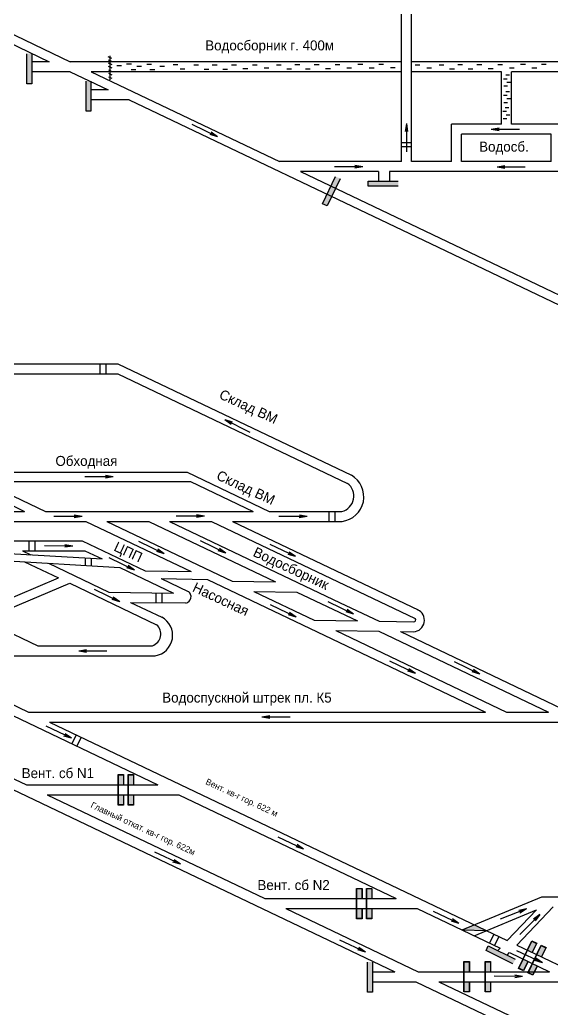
# Model space of a CAD drawing. Header units: millimetres. Extents: x -1405 to 845, y -571 to 479.
# Drawn here: x -355.6 to -142.2, y -318.7 to 77.7 of the extents above; entities that cross this region are included whole.
import ezdxf

# ---------------------------------------------------------------- set-up
doc = ezdxf.new("R2010")
doc.units = ezdxf.units.MM
for name, color, linetype in [('Двери', 7, 'Continuous'), ('Перемычки', 7, 'Continuous'), ('Струя', 7, 'Continuous')]:
    doc.layers.add(name, color=color, linetype=linetype)

msp = doc.modelspace()

# ---------------------------------------------------------------- hatches: boundary and pattern name
msp.add_hatch(color=256).paths.add_polyline_path([(-173.37, -284.9), (-178.34, -286.97), (-168.52, -287.22)])
h = msp.add_hatch(color=256)
h.paths.add_polyline_path([(-168.83, -295.19), (-165.16, -297.02), (-165.11, -296.93), (-168.69, -295.15), (-167.8, -293.35), (-164.22, -295.13), (-164.18, -295.05), (-167.85, -293.22)])
h.paths.add_polyline_path([(-165.11, -296.93), (-165.16, -297.02), (-157.9, -300.62), (-156.92, -298.65), (-164.18, -295.05), (-164.22, -295.13), (-157.06, -298.7), (-157.95, -300.49)])
h = msp.add_hatch(color=3)
h.paths.add_polyline_path([(-167.8, -293.35), (-168.69, -295.15), (-165.11, -296.93), (-164.22, -295.13)])
h.paths.add_polyline_path([(-161.53, -298.71), (-160.64, -296.91), (-164.22, -295.13), (-165.11, -296.93)])
h.paths.add_polyline_path([(-161.53, -298.71), (-157.95, -300.49), (-157.06, -298.7), (-160.64, -296.91)])
at = {"layer": 'Двери'}
h = msp.add_hatch(color=256, dxfattribs=at)
h.paths.add_polyline_path([(-313.98, -228.82), (-313.98, -224.72), (-316.18, -224.72), (-316.18, -228.82), (-316.08, -228.82), (-316.08, -224.82), (-314.08, -224.82), (-314.08, -228.82)])
h.paths.add_polyline_path([(-316.08, -232.82), (-316.08, -228.82), (-316.18, -228.82), (-316.18, -232.82)])
h.paths.add_polyline_path([(-313.98, -236.92), (-313.98, -232.82), (-314.08, -232.82), (-314.08, -236.82), (-316.08, -236.82), (-316.08, -232.82), (-316.18, -232.82), (-316.18, -236.92)])
h = msp.add_hatch(color=3, dxfattribs=at)
h.paths.add_polyline_path([(-314.08, -224.82), (-316.08, -224.82), (-316.08, -228.82), (-314.08, -228.82)])
h.paths.add_polyline_path([(-316.08, -236.82), (-314.08, -236.82), (-314.08, -232.82), (-316.08, -232.82)])
h = msp.add_hatch(color=256, dxfattribs=at)
h.paths.add_polyline_path([(-309.98, -228.82), (-309.98, -224.72), (-312.18, -224.72), (-312.18, -228.82), (-312.08, -228.82), (-312.08, -224.82), (-310.08, -224.82), (-310.08, -228.82)])
h.paths.add_polyline_path([(-312.08, -232.82), (-312.08, -228.82), (-312.18, -228.82), (-312.18, -232.82)])
h.paths.add_polyline_path([(-309.98, -236.92), (-309.98, -232.82), (-310.08, -232.82), (-310.08, -236.82), (-312.08, -236.82), (-312.08, -232.82), (-312.18, -232.82), (-312.18, -236.92)])
h = msp.add_hatch(color=3, dxfattribs=at)
h.paths.add_polyline_path([(-310.08, -224.82), (-312.08, -224.82), (-312.08, -228.82), (-310.08, -228.82)])
h.paths.add_polyline_path([(-312.08, -236.82), (-310.08, -236.82), (-310.08, -232.82), (-312.08, -232.82)])
h = msp.add_hatch(color=256, dxfattribs=at)
h.paths.add_polyline_path([(-218.43, -274.39), (-218.43, -270.29), (-220.63, -270.29), (-220.63, -274.39), (-220.53, -274.39), (-220.53, -270.39), (-218.53, -270.39), (-218.53, -274.39)])
h.paths.add_polyline_path([(-220.53, -278.39), (-220.53, -274.39), (-220.63, -274.39), (-220.63, -278.39)])
h.paths.add_polyline_path([(-218.43, -282.49), (-218.43, -278.39), (-218.53, -278.39), (-218.53, -282.39), (-220.53, -282.39), (-220.53, -278.39), (-220.63, -278.39), (-220.63, -282.49)])
h = msp.add_hatch(color=3, dxfattribs=at)
h.paths.add_polyline_path([(-218.53, -270.39), (-220.53, -270.39), (-220.53, -274.39), (-218.53, -274.39)])
h.paths.add_polyline_path([(-220.53, -282.39), (-218.53, -282.39), (-218.53, -278.39), (-220.53, -278.39)])
h = msp.add_hatch(color=256, dxfattribs=at)
h.paths.add_polyline_path([(-214.43, -274.39), (-214.43, -270.29), (-216.63, -270.29), (-216.63, -274.39), (-216.53, -274.39), (-216.53, -270.39), (-214.53, -270.39), (-214.53, -274.39)])
h.paths.add_polyline_path([(-216.53, -278.39), (-216.53, -274.39), (-216.63, -274.39), (-216.63, -278.39)])
h.paths.add_polyline_path([(-214.43, -282.49), (-214.43, -278.39), (-214.53, -278.39), (-214.53, -282.39), (-216.53, -282.39), (-216.53, -278.39), (-216.63, -278.39), (-216.63, -282.49)])
h = msp.add_hatch(color=3, dxfattribs=at)
h.paths.add_polyline_path([(-214.53, -270.39), (-216.53, -270.39), (-216.53, -274.39), (-214.53, -274.39)])
h.paths.add_polyline_path([(-216.53, -282.39), (-214.53, -282.39), (-214.53, -278.39), (-216.53, -278.39)])
h = msp.add_hatch(color=256, dxfattribs=at)
h.paths.add_polyline_path([(-150.17, -295.97), (-148.4, -292.27), (-150.39, -291.32), (-152.15, -295.02), (-152.06, -295.07), (-150.34, -291.46), (-148.54, -292.32), (-150.26, -295.93)])
h.paths.add_polyline_path([(-153.79, -298.68), (-152.06, -295.07), (-152.15, -295.02), (-153.88, -298.63)])
h.paths.add_polyline_path([(-153.65, -303.28), (-151.89, -299.58), (-151.98, -299.54), (-153.7, -303.15), (-155.51, -302.29), (-153.79, -298.68), (-153.88, -298.63), (-155.64, -302.34)])
h = msp.add_hatch(color=3, dxfattribs=at)
h.paths.add_polyline_path([(-148.54, -292.32), (-150.34, -291.46), (-152.06, -295.07), (-150.26, -295.93)])
h.paths.add_polyline_path([(-155.51, -302.29), (-153.7, -303.15), (-151.98, -299.54), (-153.79, -298.68)])
h = msp.add_hatch(color=256, dxfattribs=at)
h.paths.add_polyline_path([(-146.43, -297.76), (-144.66, -294.05), (-146.65, -293.11), (-148.41, -296.81), (-148.32, -296.85), (-146.6, -293.24), (-144.79, -294.1), (-146.52, -297.71)])
h.paths.add_polyline_path([(-150.04, -300.46), (-148.32, -296.85), (-148.41, -296.81), (-150.13, -300.42)])
h.paths.add_polyline_path([(-149.91, -305.07), (-148.15, -301.37), (-148.24, -301.32), (-149.96, -304.93), (-151.77, -304.07), (-150.04, -300.46), (-150.13, -300.42), (-151.9, -304.12)])
h = msp.add_hatch(color=3, dxfattribs=at)
h.paths.add_polyline_path([(-144.79, -294.1), (-146.6, -293.24), (-148.32, -296.85), (-146.52, -297.71)])
h.paths.add_polyline_path([(-151.77, -304.07), (-149.96, -304.93), (-148.24, -301.32), (-150.04, -300.46)])
h = msp.add_hatch(color=256, dxfattribs=at)
h.paths.add_polyline_path([(-175.4, -303.69), (-175.4, -299.59), (-177.6, -299.59), (-177.6, -303.69), (-177.5, -303.69), (-177.5, -299.69), (-175.5, -299.69), (-175.5, -303.69)])
h.paths.add_polyline_path([(-177.5, -307.69), (-177.5, -303.69), (-177.6, -303.69), (-177.6, -307.69)])
h.paths.add_polyline_path([(-175.4, -311.79), (-175.4, -307.69), (-175.5, -307.69), (-175.5, -311.69), (-177.5, -311.69), (-177.5, -307.69), (-177.6, -307.69), (-177.6, -311.79)])
h = msp.add_hatch(color=3, dxfattribs=at)
h.paths.add_polyline_path([(-175.5, -299.69), (-177.5, -299.69), (-177.5, -303.69), (-175.5, -303.69)])
h.paths.add_polyline_path([(-177.5, -311.69), (-175.5, -311.69), (-175.5, -307.69), (-177.5, -307.69)])
h = msp.add_hatch(color=256, dxfattribs=at)
h.paths.add_polyline_path([(-166.88, -303.69), (-166.88, -299.59), (-169.08, -299.59), (-169.08, -303.69), (-168.98, -303.69), (-168.98, -299.69), (-166.98, -299.69), (-166.98, -303.69)])
h.paths.add_polyline_path([(-168.98, -307.69), (-168.98, -303.69), (-169.08, -303.69), (-169.08, -307.69)])
h.paths.add_polyline_path([(-166.88, -311.79), (-166.88, -307.69), (-166.98, -307.69), (-166.98, -311.69), (-168.98, -311.69), (-168.98, -307.69), (-169.08, -307.69), (-169.08, -311.79)])
h = msp.add_hatch(color=3, dxfattribs=at)
h.paths.add_polyline_path([(-166.98, -299.69), (-168.98, -299.69), (-168.98, -303.69), (-166.98, -303.69)])
h.paths.add_polyline_path([(-168.98, -311.69), (-166.98, -311.69), (-166.98, -307.69), (-168.98, -307.69)])
at = {"layer": 'Перемычки'}
h = msp.add_hatch(color=256, dxfattribs=at)
h.paths.add_polyline_path([(-350.64, 51.91), (-350.64, 56.01), (-350.74, 56.01), (-350.74, 52.01), (-352.74, 52.01), (-352.74, 56.01), (-352.84, 56.01), (-352.84, 51.91)])
h.paths.add_polyline_path([(-350.74, 56.01), (-350.64, 56.01), (-350.64, 64.11), (-352.84, 64.11), (-352.84, 56.01), (-352.74, 56.01), (-352.74, 64.01), (-350.74, 64.01)])
h = msp.add_hatch(color=3, dxfattribs=at)
h.paths.add_polyline_path([(-352.74, 52.01), (-350.74, 52.01), (-350.74, 56.01), (-352.74, 56.01)])
h.paths.add_polyline_path([(-350.74, 60.01), (-352.74, 60.01), (-352.74, 56.01), (-350.74, 56.01)])
h.paths.add_polyline_path([(-350.74, 60.01), (-350.74, 64.01), (-352.74, 64.01), (-352.74, 60.01)])
h = msp.add_hatch(color=256, dxfattribs=at)
h.paths.add_polyline_path([(-326.96, 41.03), (-326.96, 45.13), (-327.06, 45.13), (-327.06, 41.13), (-329.06, 41.13), (-329.06, 45.13), (-329.16, 45.13), (-329.16, 41.03)])
h.paths.add_polyline_path([(-327.06, 45.13), (-326.96, 45.13), (-326.96, 53.23), (-329.16, 53.23), (-329.16, 45.13), (-329.06, 45.13), (-329.06, 53.13), (-327.06, 53.13)])
h = msp.add_hatch(color=3, dxfattribs=at)
h.paths.add_polyline_path([(-329.06, 41.13), (-327.06, 41.13), (-327.06, 45.13), (-329.06, 45.13)])
h.paths.add_polyline_path([(-327.06, 49.13), (-329.06, 49.13), (-329.06, 45.13), (-327.06, 45.13)])
h.paths.add_polyline_path([(-327.06, 49.13), (-327.06, 53.13), (-329.06, 53.13), (-329.06, 49.13)])
h = msp.add_hatch(color=256, dxfattribs=at)
h.paths.add_polyline_path([(-232.37, 3.02), (-230.6, 6.72), (-230.7, 6.76), (-232.42, 3.15), (-234.22, 4.01), (-232.5, 7.62), (-232.59, 7.67), (-234.36, 3.97)])
h.paths.add_polyline_path([(-230.7, 6.76), (-230.6, 6.72), (-227.12, 14.03), (-229.1, 14.98), (-232.59, 7.67), (-232.5, 7.62), (-229.06, 14.85), (-227.25, 13.98)])
h = msp.add_hatch(color=3, dxfattribs=at)
h.paths.add_polyline_path([(-234.22, 4.01), (-232.42, 3.15), (-230.7, 6.76), (-232.5, 7.62)])
h.paths.add_polyline_path([(-228.97, 10.37), (-230.78, 11.24), (-232.5, 7.62), (-230.7, 6.76)])
h.paths.add_polyline_path([(-228.97, 10.37), (-227.25, 13.98), (-229.06, 14.85), (-230.78, 11.24)])
h = msp.add_hatch(color=256, dxfattribs=at)
h.paths.add_polyline_path([(-216.06, 10.95), (-211.96, 10.94), (-211.96, 11.04), (-215.96, 11.05), (-215.96, 13.05), (-211.96, 13.04), (-211.96, 13.14), (-216.06, 13.15)])
h.paths.add_polyline_path([(-211.96, 11.04), (-211.96, 10.94), (-203.86, 10.93), (-203.86, 13.13), (-211.96, 13.14), (-211.96, 13.04), (-203.96, 13.03), (-203.96, 11.03)])
h = msp.add_hatch(color=3, dxfattribs=at)
h.paths.add_polyline_path([(-215.96, 13.05), (-215.96, 11.05), (-211.96, 11.04), (-211.96, 13.04)])
h.paths.add_polyline_path([(-207.96, 11.04), (-207.96, 13.04), (-211.96, 13.04), (-211.96, 11.04)])
h.paths.add_polyline_path([(-207.96, 11.04), (-203.96, 11.03), (-203.96, 13.03), (-207.96, 13.04)])
h = msp.add_hatch(color=256, dxfattribs=at)
h.paths.add_polyline_path([(-214.19, -311.97), (-214.19, -307.87), (-214.29, -307.87), (-214.29, -311.87), (-216.29, -311.87), (-216.29, -307.87), (-216.39, -307.87), (-216.39, -311.97)])
h.paths.add_polyline_path([(-214.29, -307.87), (-214.19, -307.87), (-214.19, -299.77), (-216.39, -299.77), (-216.39, -307.87), (-216.29, -307.87), (-216.29, -299.87), (-214.29, -299.87)])
h = msp.add_hatch(color=3, dxfattribs=at)
h.paths.add_polyline_path([(-216.29, -311.87), (-214.29, -311.87), (-214.29, -307.87), (-216.29, -307.87)])
h.paths.add_polyline_path([(-214.29, -303.87), (-216.29, -303.87), (-216.29, -307.87), (-214.29, -307.87)])
h.paths.add_polyline_path([(-214.29, -303.87), (-214.29, -299.87), (-216.29, -299.87), (-216.29, -303.87)])

# ---------------------------------------------------------------- linework, layer by layer
for p, q in [((-202.56, 20.89), (-202.56, 190.8)), ((-198.56, 20.89), (-198.56, 189.97)), ((-377.34, 80.89), (-335.41, 60.89)), ((-377.34, 76.89), (-343.79, 60.89)), ((-343.79, 60.89), (-350.67, 60.89)), ((-202.56, 60.89), (-335.41, 60.89)), ((-320.26, 62.96), (-318.86, 62.35)), ((-320.19, 61.69), (-318.79, 61.08)), ((-320.14, 60.41), (-318.75, 59.8)), ((-319.49, 63.31), (-319.49, 53.67)), ((-312.82, 60.1), (-310.89, 60.1)), ((-304.68, 59.91), (-302.75, 59.91)), ((-294.12, 59.81), (-292.19, 59.81)), ((-285.88, 59.61), (-283.95, 59.61)), ((-278.44, 59.66), (-276.52, 59.66)), ((-270.7, 59.7), (-268.77, 59.7)), ((-262.34, 59.7), (-260.42, 59.7)), ((-252.75, 59.69), (-250.82, 59.69)), ((-245.31, 59.74), (-243.38, 59.74)), ((-237.56, 59.78), (-235.64, 59.78)), ((-229.21, 59.78), (-227.28, 59.78)), ((-220.08, 59.94), (-218.15, 59.94)), ((-211.72, 59.94), (-209.8, 59.94)), ((-118.56, 60.89), (-198.56, 60.89)), ((-197.11, 59.72), (-195.19, 59.72)), ((-187.52, 59.7), (-185.59, 59.7)), ((-180.08, 59.75), (-178.16, 59.75)), ((-172.34, 59.8), (-170.41, 59.8)), ((-163.98, 59.8), (-162.06, 59.8)), ((-154.85, 59.96), (-152.92, 59.96)), ((-146.5, 59.96), (-144.57, 59.96)), ((-335.41, 56.89), (-350.74, 56.89)), ((-335.41, 56.89), (-320.12, 49.6)), ((-202.56, 56.89), (-327.02, 56.89)), ((-327.02, 56.89), (-251.54, 20.89)), ((-320.16, 59.07), (-318.77, 58.46)), ((-320.11, 56.26), (-318.71, 55.65)), ((-320.09, 57.6), (-318.7, 56.99)), ((-316.7, 59.35), (-314.77, 59.35)), ((-311, 57.8), (-309.07, 57.8)), ((-308.7, 59.14), (-306.77, 59.14)), ((-303.43, 57.8), (-301.51, 57.8)), ((-299.48, 59.14), (-297.56, 59.14)), ((-291.34, 57.99), (-289.41, 57.99)), ((-281.7, 57.98), (-279.77, 57.98)), ((-274.28, 57.92), (-272.35, 57.92)), ((-266.16, 58.15), (-264.23, 58.15)), ((-257.66, 58.39), (-255.74, 58.39)), ((-248.57, 58.06), (-246.64, 58.06)), ((-241.14, 57.99), (-239.22, 57.99)), ((-233.03, 58.23), (-231.1, 58.23)), ((-224.53, 58.47), (-222.6, 58.47)), ((-215.54, 58.39), (-213.62, 58.39)), ((-207.04, 58.62), (-205.12, 58.62)), ((-162.56, 56.89), (-198.56, 56.89)), ((-192.43, 58.41), (-190.51, 58.41)), ((-183.34, 58.08), (-181.41, 58.08)), ((-175.92, 58.01), (-173.99, 58.01)), ((-167.8, 58.25), (-165.87, 58.25)), ((-162.56, 35.89), (-162.56, 56.89)), ((-160.75, 55.62), (-159.29, 55.62)), ((-159.3, 58.48), (-157.38, 58.48)), ((-122.56, 56.89), (-158.56, 56.89)), ((-158.56, 35.89), (-158.56, 56.89)), ((-150.31, 58.41), (-148.39, 58.41)), ((-320.11, 54.86), (-318.71, 54.25)), ((-161.7, 54.11), (-160.24, 54.11)), ((-160.34, 52.71), (-158.88, 52.71)), ((-320.12, 49.6), (-326.99, 49.6)), ((-161.55, 51.18), (-160.09, 51.18)), ((-160.81, 49.02), (-159.35, 49.02)), ((-311.73, 45.6), (-327.06, 45.6)), ((-311.73, 45.6), (-187.95, -13.43)), ((-161.76, 47.51), (-160.3, 47.51)), ((-161.61, 44.58), (-160.15, 44.58)), ((-160.4, 46.11), (-158.94, 46.11)), ((-162.01, 41.08), (-160.55, 41.08)), ((-161.06, 42.59), (-159.6, 42.59)), ((-160.65, 39.68), (-159.19, 39.68)), ((-182.56, 20.89), (-182.56, 35.89)), ((-162.56, 35.89), (-182.56, 35.89)), ((-161.87, 38.15), (-160.4, 38.15)), ((-138.56, 35.89), (-158.56, 35.89)), ((-178.56, 20.89), (-178.56, 31.89)), ((-142.56, 31.89), (-178.56, 31.89)), ((-142.56, 20.89), (-142.56, 31.89)), ((-202.56, 20.89), (-251.54, 20.89)), ((-182.56, 20.89), (-198.56, 20.89)), ((-142.56, 20.89), (-178.56, 20.89)), ((-243.15, 16.89), (-178.46, -13.96)), ((-211.79, 16.89), (-243.15, 16.89)), ((-211.79, 16.89), (-211.79, 12.87)), ((-111.77, 16.89), (-207.43, 16.89)), ((-207.43, 16.89), (-207.43, 12.87)), ((-187.95, -13.43), (-20.89, -93.11)), ((-178.46, -13.96), (-20.89, -89.11)), ((-426.56, -60.15), (-316.3, -60.15)), ((-316.3, -60.15), (-222.69, -104.8)), ((-426.56, -64.15), (-316.3, -64.15)), ((-316.3, -64.15), (-224.24, -108.06)), ((-371.77, -103.56), (-288.55, -103.57)), ((-288.55, -103.57), (-255.65, -119.26)), ((-373.3, -109.88), (-353.66, -119.24)), ((-370.32, -107.3), (-287.15, -107.31)), ((-370.32, -107.3), (-345.27, -119.24)), ((-287.15, -107.31), (-262.1, -119.26)), ((-387.64, -119.24), (-353.66, -119.24)), ((-345.27, -119.24), (-262.1, -119.26)), ((-345.27, -119.24), (-295.08, -119.25)), ((-255.65, -119.26), (-226.51, -119.26)), ((-379.25, -123.24), (-329.09, -123.25)), ((-333.05, -123.25), (-329.09, -123.25)), ((-329.09, -123.25), (-286.88, -143.38)), ((-320.7, -123.25), (-270.49, -147.2)), ((-320.7, -123.25), (-303.93, -123.25)), ((-303.93, -123.25), (-253.14, -147.47)), ((-295.54, -123.25), (-227.14, -155.87)), ((-295.54, -123.25), (-278.76, -123.25)), ((-278.76, -123.25), (-197.09, -162.2)), ((-270.37, -123.25), (-195.96, -158.74)), ((-270.37, -123.25), (-226.42, -123.26)), ((-426.56, -132.09), (-322.64, -138.33)), ((-362.87, -131.05), (-330.63, -131.05)), ((-330.63, -131.05), (-305.41, -143.08)), ((-426.56, -135.05), (-315.55, -141.71)), ((-426.56, -135.77), (-348.34, -173.07)), ((-354.48, -135.05), (-351.21, -136.61)), ((-354.48, -135.05), (-329.5, -135.05)), ((-329.5, -135.05), (-322.64, -138.33)), ((-353.72, -139.42), (-340.11, -145.91)), ((-344.13, -139.99), (-319.85, -151.57)), ((-315.55, -141.71), (-294.01, -151.98)), ((-374.62, -160.54), (-340.11, -145.91)), ((-305.41, -143.08), (-286.88, -143.38)), ((-298.9, -146.19), (-288.05, -151.37)), ((-298.9, -146.19), (-280.37, -146.48)), ((-280.37, -146.48), (-168.89, -199.65)), ((-370.11, -162.69), (-335.6, -148.06)), ((-335.6, -148.06), (-300.78, -164.66)), ((-270.49, -147.2), (-253.14, -147.47)), ((-319.85, -151.57), (-294.01, -151.98)), ((-261.84, -151.32), (-244.49, -151.6)), ((-261.84, -151.32), (-237.63, -162.87)), ((-244.49, -151.6), (-220.28, -163.14)), ((-311.18, -155.7), (-289.04, -155.96)), ((-311.18, -155.7), (-298.7, -161.66)), ((-227.14, -155.87), (-211.6, -163.28)), ((-237.63, -162.87), (-220.28, -163.14)), ((-211.6, -163.28), (-197.71, -163.5)), ((-228.98, -166.99), (-211.63, -167.27)), ((-228.98, -166.99), (-160.5, -199.65)), ((-211.63, -167.27), (-143.73, -199.65)), ((-202.95, -167.41), (-197.76, -167.49)), ((-202.95, -167.41), (-135.34, -199.65)), ((-348.34, -173.07), (-302.48, -173.07)), ((-359.81, -177.07), (-301.31, -177.07)), ((-380.81, -185.97), (-352.13, -199.65)), ((-421.17, -196.29), (-352.97, -228.82)), ((-368.46, -196.29), (-300.26, -228.82)), ((-352.13, -199.65), (-168.89, -199.65)), ((-160.5, -199.65), (-143.73, -199.65)), ((-343.74, -203.65), (-130.29, -203.65)), ((-343.74, -203.65), (-160.19, -291.19)), ((-380.1, -220.31), (-205.28, -303.69)), ((-352.97, -228.82), (-300.26, -228.82)), ((-344.58, -232.82), (-291.88, -232.82)), ((-344.58, -232.82), (-257.42, -274.39)), ((-291.88, -232.82), (-204.71, -274.39)), ((-257.42, -274.39), (-204.71, -274.39)), ((-178.34, -286.97), (-146.33, -273.69)), ((-146.33, -273.69), (-96.83, -273.69)), ((-249.03, -278.39), (-196.33, -278.39)), ((-249.03, -278.39), (-195.98, -303.69)), ((-196.33, -278.39), (-163.1, -294.23)), ((-173.49, -289.28), (-148.46, -278.9)), ((-160.19, -291.19), (-148.46, -278.9)), ((-156.39, -293), (-141.77, -277.69)), ((-178.34, -286.97), (-168.52, -287.22)), ((-156.39, -293), (-149.08, -296.49)), ((-164.05, -295.22), (-163.1, -294.23)), ((-160.3, -297.09), (-159.3, -296.05)), ((-159.3, -296.05), (-143.28, -303.69)), ((-149.08, -296.49), (-133.99, -303.69)), ((-214.29, -303.69), (-205.28, -303.69)), ((-195.98, -303.69), (-143.28, -303.69)), ((-214.29, -307.69), (-196.89, -307.69)), ((-196.89, -307.69), (-127.87, -340.6)), ((-187.6, -307.69), (-150.88, -325.2)), ((-187.6, -307.69), (-134.89, -307.69))]:
    msp.add_line(p, q)
at = {"color": 1}
for p, q in [((-202.56, 28.55), (-198.56, 28.55)), ((-202.56, 26.91), (-198.56, 26.91)), ((-323.5, -60.15), (-323.5, -64.15)), ((-321.14, -60.15), (-321.14, -64.15)), ((-231.73, -119.26), (-231.73, -123.26)), ((-229.36, -119.26), (-229.36, -123.26)), ((-352.01, -131.05), (-352.01, -135.05)), ((-349.62, -131.05), (-349.62, -135.05)), ((-329.42, -137.92), (-329.43, -140.87)), ((-327.04, -138.06), (-327.04, -141.02)), ((-301.06, -151.9), (-301.06, -155.9)), ((-298.67, -151.9), (-298.68, -155.9)), ((-333.04, -208.75), (-334.77, -212.36)), ((-330.99, -209.73), (-332.71, -213.35)), ((-165.65, -288.59), (-167.37, -292.2)), ((-163.59, -289.57), (-165.31, -293.18))]:
    msp.add_line(p, q, dxfattribs=at)
msp.add_lwpolyline([(-157.95, -300.49), (-168.69, -295.15), (-167.8, -293.35), (-157.06, -298.7)])
for centre, radius, start, end in [((-227.62, -113.41), 9.92, 276.9744, 60.1655), ((-228.04, -113.12), 6.33, 284.0329, 53.0522), ((-289.5, -153.46), 2.55, 280.4086, 55.1796), ((-302.57, -168.93), 8.24, 278.7768, 62.0091), ((-198.04, -162.87), 4.62, 273.3997, 65.6596), ((-197.7, -162.71), 0.791, 269.0903, 39.9148), ((-304.04, -168.38), 4.95, 288.4962, 48.7743)]:
    msp.add_arc(centre, radius, start, end)
at = {"layer": 'Двери'}
for points in [[(-313.98, -232.82), (-313.98, -236.92), (-316.18, -236.92), (-316.18, -224.72), (-313.98, -224.72), (-313.98, -228.82)], [(-314.08, -232.82), (-314.08, -236.82), (-316.08, -236.82), (-316.08, -224.82), (-314.08, -224.82), (-314.08, -228.82)], [(-309.98, -232.82), (-309.98, -236.92), (-312.18, -236.92), (-312.18, -224.72), (-309.98, -224.72), (-309.98, -228.82)], [(-310.08, -232.82), (-310.08, -236.82), (-312.08, -236.82), (-312.08, -224.82), (-310.08, -224.82), (-310.08, -228.82)], [(-218.43, -278.39), (-218.43, -282.49), (-220.63, -282.49), (-220.63, -270.29), (-218.43, -270.29), (-218.43, -274.39)], [(-218.53, -278.39), (-218.53, -282.39), (-220.53, -282.39), (-220.53, -270.39), (-218.53, -270.39), (-218.53, -274.39)], [(-214.43, -278.39), (-214.43, -282.49), (-216.63, -282.49), (-216.63, -270.29), (-214.43, -270.29), (-214.43, -274.39)], [(-214.53, -278.39), (-214.53, -282.39), (-216.53, -282.39), (-216.53, -270.39), (-214.53, -270.39), (-214.53, -274.39)], [(-151.89, -299.58), (-153.65, -303.28), (-155.64, -302.34), (-150.39, -291.32), (-148.4, -292.27), (-150.17, -295.97)], [(-151.98, -299.54), (-153.7, -303.15), (-155.51, -302.29), (-150.34, -291.46), (-148.54, -292.32), (-150.26, -295.93)], [(-148.15, -301.37), (-149.91, -305.07), (-151.9, -304.12), (-146.65, -293.11), (-144.66, -294.05), (-146.43, -297.76)], [(-148.24, -301.32), (-149.96, -304.93), (-151.77, -304.07), (-146.6, -293.24), (-144.79, -294.1), (-146.52, -297.71)], [(-175.4, -307.69), (-175.4, -311.79), (-177.6, -311.79), (-177.6, -299.59), (-175.4, -299.59), (-175.4, -303.69)], [(-175.5, -307.69), (-175.5, -311.69), (-177.5, -311.69), (-177.5, -299.69), (-175.5, -299.69), (-175.5, -303.69)], [(-166.88, -307.69), (-166.88, -311.79), (-169.08, -311.79), (-169.08, -299.59), (-166.88, -299.59), (-166.88, -303.69)], [(-166.98, -307.69), (-166.98, -311.69), (-168.98, -311.69), (-168.98, -299.69), (-166.98, -299.69), (-166.98, -303.69)]]:
    msp.add_lwpolyline(points, dxfattribs=at)
at = {"layer": 'Перемычки'}
for points in [[(-350.74, 64.01), (-350.74, 52.01), (-352.74, 52.01), (-352.74, 64.01)], [(-327.06, 53.13), (-327.06, 41.13), (-329.06, 41.13), (-329.06, 53.13)], [(-227.25, 13.98), (-232.42, 3.15), (-234.22, 4.01), (-229.06, 14.85)], [(-203.96, 11.03), (-215.96, 11.05), (-215.96, 13.05), (-203.96, 13.03)], [(-214.29, -299.87), (-214.29, -311.87), (-216.29, -311.87), (-216.29, -299.87)]]:
    msp.add_lwpolyline(points, dxfattribs=at)
at = {"layer": 'Струя', "color": 5}
for p, q in [((-276.33, 30.81), (-286.52, 35.71)), ((-200.65, 36.09), (-201.17, 32.98)), ((-200.65, 36.09), (-200.65, 24.78)), ((-200.65, 36.09), (-200.13, 32.98)), ((-276.33, 30.81), (-278.91, 32.63)), ((-166.62, 33.85), (-163.51, 34.37)), ((-166.62, 33.85), (-155.32, 33.85)), ((-166.62, 33.85), (-163.51, 33.33)), ((-276.33, 30.81), (-279.36, 31.69)), ((-218.15, 18.78), (-229.46, 18.75)), ((-218.15, 18.78), (-221.27, 19.29)), ((-218.15, 18.78), (-221.26, 18.25)), ((-164.31, 18.83), (-161.2, 19.36)), ((-164.31, 18.83), (-153, 18.83)), ((-164.31, 18.83), (-161.2, 18.31))]:
    msp.add_line(p, q, dxfattribs=at)
at = {"layer": 'Струя', "color": 1}
for p, q in [((-273.48, -82.45), (-263.4, -87.55)), ((-273.48, -82.45), (-270.47, -83.39)), ((-273.48, -82.45), (-270.94, -84.32)), ((-318.17, -105.45), (-329.47, -105.42)), ((-318.17, -105.45), (-321.28, -104.92)), ((-318.17, -105.45), (-321.28, -105.96)), ((-330.65, -121.32), (-341.96, -121.29)), ((-330.65, -121.32), (-333.76, -120.79)), ((-330.65, -121.32), (-333.76, -121.83)), ((-281.61, -121.23), (-292.92, -121.2)), ((-281.61, -121.23), (-284.72, -120.7)), ((-281.61, -121.23), (-284.72, -121.75)), ((-240.44, -121.3), (-251.75, -121.27)), ((-240.44, -121.3), (-243.56, -121.81)), ((-240.44, -121.3), (-243.55, -120.77)), ((-334.38, -133.13), (-345.68, -133.1)), ((-334.38, -133.13), (-337.49, -132.6)), ((-334.38, -133.13), (-337.49, -133.64)), ((-297.7, -136.23), (-307.89, -131.34)), ((-297.7, -136.23), (-300.28, -134.41)), ((-273.03, -136), (-283.22, -131.1)), ((-273.03, -136), (-275.61, -134.18)), ((-245.04, -137.38), (-255.23, -132.49)), ((-309.61, -142.77), (-319.8, -137.88)), ((-297.7, -136.23), (-300.73, -135.35)), ((-273.03, -136), (-276.06, -135.12)), ((-245.04, -137.38), (-248.07, -136.51)), ((-245.04, -137.38), (-247.62, -135.57)), ((-309.61, -142.77), (-312.64, -141.9)), ((-309.61, -142.77), (-312.19, -140.96)), ((-315.53, -155.49), (-325.72, -150.59)), ((-315.53, -155.49), (-318.11, -153.67)), ((-315.53, -155.49), (-318.56, -154.61)), ((-244.88, -161.58), (-255.07, -156.68)), ((-221.78, -160.42), (-231.97, -155.53)), ((-244.88, -161.58), (-247.91, -160.7)), ((-244.88, -161.58), (-247.46, -159.76)), ((-221.78, -160.42), (-224.81, -159.54)), ((-221.78, -160.42), (-224.36, -158.6)), ((-332, -175.09), (-328.89, -174.57)), ((-332, -175.09), (-320.7, -175.09)), ((-332, -175.09), (-328.89, -175.61)), ((-197.05, -184.2), (-207.24, -179.31)), ((-171.18, -184.44), (-181.36, -179.54)), ((-197.05, -184.2), (-200.08, -183.33)), ((-197.05, -184.2), (-199.63, -182.39)), ((-171.18, -184.44), (-174.21, -183.56)), ((-171.18, -184.44), (-173.75, -182.62)), ((-258.55, -201.54), (-255.44, -201.02)), ((-258.55, -201.54), (-247.24, -201.54)), ((-258.55, -201.54), (-255.44, -202.06)), ((-334.86, -210.13), (-345.09, -205.31)), ((-334.86, -210.13), (-337.89, -209.27)), ((-334.86, -210.13), (-337.45, -208.33)), ((-241.83, -254.57), (-252.06, -249.75)), ((-241.83, -254.57), (-244.42, -252.77)), ((-291.19, -260.6), (-301.42, -255.79)), ((-241.83, -254.57), (-244.87, -253.71)), ((-291.19, -260.6), (-294.23, -259.75)), ((-291.19, -260.6), (-293.78, -258.8)), ((-179.58, -284.31), (-189.81, -279.5)), ((-152.47, -278.54), (-162.99, -282.69)), ((-152.47, -278.54), (-155.56, -279.2)), ((-147.17, -280.8), (-155.19, -288.76)), ((-152.47, -278.54), (-155.18, -280.17)), ((-147.17, -280.8), (-149.74, -282.62)), ((-147.17, -280.8), (-149.01, -283.36)), ((-179.58, -284.31), (-182.62, -283.46)), ((-179.58, -284.31), (-182.17, -282.52)), ((-217.06, -295.82), (-227.29, -291.01)), ((-217.06, -295.82), (-220.1, -294.97)), ((-217.06, -295.82), (-219.65, -294.02)), ((-146.15, -300.08), (-156.38, -295.27)), ((-146.15, -300.08), (-149.18, -299.23)), ((-146.15, -300.08), (-148.74, -298.28)), ((-154.1, -305.56), (-157.21, -305.03)), ((-154.1, -305.56), (-165.41, -305.53)), ((-154.1, -305.56), (-157.22, -306.07))]:
    msp.add_line(p, q, dxfattribs=at)

# ---------------------------------------------------------------- texts
for s, p in [('Водосборник г. 400м', (-281.27, 65.44)), ('Водосб.', (-171.47, 24.87)), ('Обходная', (-341.31, -101.04)), ('Водоспускной штрек пл. К5', (-298.5, -195.86)), ('Вент. сб N1', (-354.83, -226.12)), ('Вент. сб N2', (-260.34, -270.96))]:
    msp.add_text(s, height=4).set_placement(p)
for s, p in [('Склад ВМ', (-276.05, -73.81)), ('Склад ВМ', (-277.13, -106.25)), ('ЦПП', (-318.24, -134.85)), ('Водосборник', (-262.46, -136.99)), ('Насосная', (-286.71, -151.14))]:
    msp.add_text(s, height=4, rotation=335).set_placement(p)
at = {"color": 7}
for s, p in [('Вент. кв-г гор. 622 м', (-281.38, -228.44)), ('Главный откат. кв-г гор. 622м', (-327.44, -237.79))]:
    msp.add_text(s, height=2.5, rotation=335, dxfattribs=at).set_placement(p)

doc.saveas('drawing.dxf')
